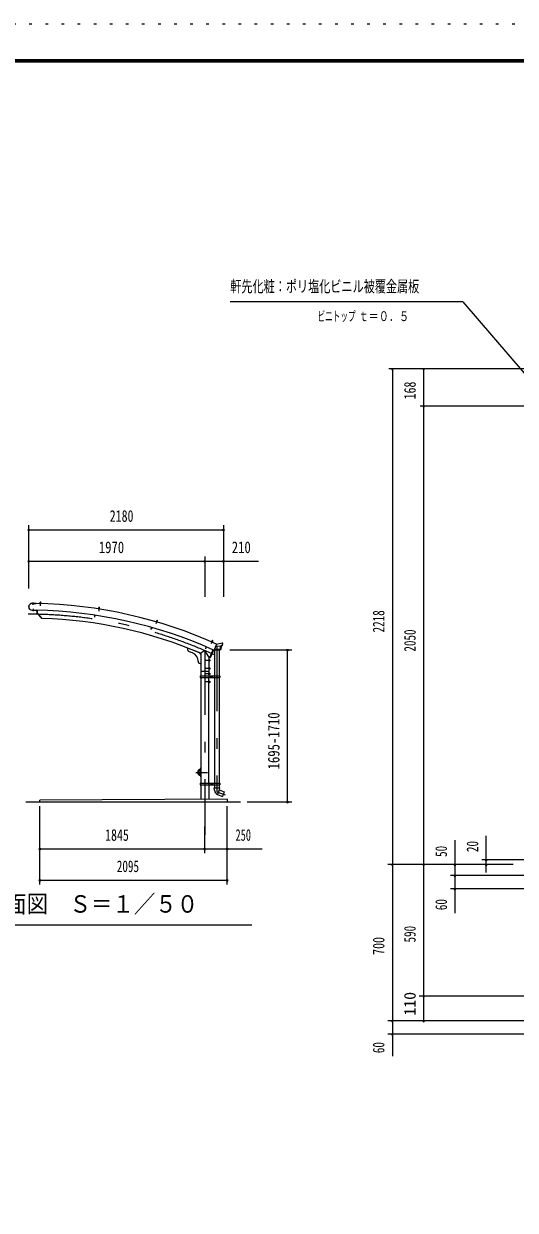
# Model space of a CAD drawing. Units: millimetres, scale not verified. Extents: x -25848 to 25858, y -10500 to 10500.
# Drawn here: x 10136 to 15634, y -2775 to 10500 of the extents above; entities that cross this region are included whole.
import ezdxf
from ezdxf.enums import TextEntityAlignment as Align

# ---------------------------------------------------------------- set-up
doc = ezdxf.new("R2010")
doc.units = ezdxf.units.MM
doc.header["$LTSCALE"] = 60
doc.linetypes.add('USER3', pattern=[24, 12, -5, 2, -5])
doc.linetypes.add('USER4', pattern=[3, 0.5, -2.5])
for name, color, linetype, lineweight in [('0-2_1-05BOLD', 7, 'Continuous', 18), ('0-3_1-25CENTER', 3, 'USER3', 18), ('0-4_1-45THIN', 4, 'Continuous', 18), ('0-5_1-55DIM', 3, 'Continuous', 18), ('0-A_2-52DIM', 3, 'Continuous', 18), ('0-C_F-F', 5, 'Continuous', 18), ('0-D_F-E_J_ADD', 5, 'USER4', 18)]:
    doc.layers.add(name, color=color, linetype=linetype, lineweight=lineweight)
doc.styles.add('ＭＳ ゴシック', font='')
doc.styles.get('ＭＳ ゴシック').set_extended_font_data('MS Gothic')

msp = doc.modelspace()

# ---------------------------------------------------------------- linework, layer by layer
at = {"layer": '0-2_1-05BOLD'}
for p, q in [((10229.77, 4014.24), (10276.46, 4013.3)), ((10276.47, 4013.8), (10229.78, 4014.74)), ((10276.47, 4013.8), (10276.45, 4012.7)), ((10315.28, 4014.95), (10327.77, 4014.62)), ((10315.71, 4013.44), (10315.67, 4011.84)), ((10316.76, 4019.91), (10326.55, 4019.65)), ((10318.76, 4019.36), (10318.64, 4014.86)), ((10318.66, 4019.86), (10318.88, 4028.01)), ((10324.87, 4027.85), (10318.88, 4028.01)), ((10324.53, 4019.2), (10324.41, 4014.71)), ((10324.66, 4019.7), (10324.87, 4027.85)), ((10326.55, 4019.65), (10327.41, 4019.12)), ((10327.25, 4013.13), (10327.21, 4011.53)), ((10327.41, 4019.12), (10327.29, 4014.63)), ((10327.77, 4014.62), (10327.73, 4013.12)), ((10228.25, 3938.15), (10274.94, 3937.22)), ((10228.26, 3938.65), (10274.95, 3937.72)), ((10274.95, 3937.71), (10274.94, 3937.22)), ((10281.75, 3937.58), (10281.12, 3906.26)), ((10337.47, 3847.62), (10281.12, 3906.26)), ((10284.95, 3937.52), (10284.35, 3907.53)), ((10342.6, 3846.89), (10284.35, 3907.53)), ((10339.77, 3849.84), (10337.47, 3847.62)), ((10929.02, 3883.22), (10925.76, 3861.46)), ((10925.76, 3861.46), (10928.92, 3860.99)), ((10932.19, 3882.74), (10928.92, 3860.99)), ((10972.21, 3955.64), (10971.98, 3954.16)), ((10971.98, 3954.16), (10984.33, 3952.22)), ((10972.45, 3954.08), (10972.2, 3952.5)), ((10972.2, 3952.5), (10983.61, 3950.71)), ((10972.21, 3955.64), (10984.56, 3953.7)), ((10973.38, 3960), (10972.68, 3955.56)), ((10974.32, 3960.37), (10973.38, 3960)), ((10976.23, 3959.56), (10975.53, 3955.12)), ((10976.2, 3960.07), (10977.46, 3968.12)), ((10983.39, 3967.19), (10977.46, 3968.12)), ((10981.94, 3958.66), (10981.24, 3954.22)), ((10982.12, 3959.14), (10983.39, 3967.19)), ((10983.86, 3952.29), (10983.61, 3950.71)), ((10984.56, 3953.7), (10984.33, 3952.22)), ((11563.94, 3746.13), (11557.91, 3724.98)), ((11557.91, 3724.98), (11560.99, 3724.1)), ((11567.02, 3745.26), (11560.99, 3724.1)), ((11616.08, 3812.4), (11615.66, 3810.96)), ((11615.66, 3810.96), (11627.65, 3807.45)), ((11616.12, 3810.83), (11615.66, 3809.29)), ((11615.66, 3809.29), (11626.75, 3806.05)), ((11618.78, 3816.82), (11628.18, 3814.07)), ((11620.57, 3815.77), (11619.31, 3811.46)), ((11620.6, 3816.29), (11622.89, 3824.11)), ((11624.13, 3824.79), (11622.89, 3824.11)), ((11628.65, 3822.43), (11622.89, 3824.11)), ((11627.97, 3823.67), (11624.13, 3824.79)), ((11626.11, 3814.15), (11624.85, 3809.84)), ((11626.36, 3814.6), (11628.65, 3822.43)), ((11627.2, 3807.59), (11626.75, 3806.05)), ((11628.88, 3813.34), (11627.62, 3809.03)), ((11628.65, 3822.43), (11627.97, 3823.67)), ((11628.18, 3814.07), (11628.88, 3813.34)), ((12236.04, 3586.06), (12235.4, 3584.59)), ((12235.4, 3584.59), (12245.97, 3579.95)), ((12236.2, 3587.62), (12235.6, 3586.25)), ((12235.6, 3586.25), (12247.05, 3581.23)), ((12236.2, 3587.62), (12247.65, 3582.6)), ((12238.45, 3591.55), (12236.64, 3587.43)), ((12239.45, 3591.66), (12238.45, 3591.55)), ((12241.09, 3590.39), (12239.28, 3586.27)), ((12241.19, 3590.89), (12244.46, 3598.36)), ((12245.78, 3598.87), (12244.46, 3598.36)), ((12249.96, 3595.95), (12244.46, 3598.36)), ((12246.38, 3588.07), (12244.57, 3583.95)), ((12249.44, 3597.26), (12245.78, 3598.87)), ((12246.68, 3588.48), (12249.96, 3595.95)), ((12249.96, 3595.95), (12249.44, 3597.26)), ((11966.17, 3517.89), (12116.17, 3457.25)), ((11966.17, 3517.89), (11966.17, 3499.02)), ((11978.67, 3480.48), (12023.65, 3462.29)), ((12160.72, 3486.67), (12116.17, 3457.25)), ((12116.17, 3457.25), (12116.17, 3202.67)), ((12205.27, 3418.49), (12160.72, 3486.67)), ((12175.98, 3528.6), (12167.28, 3508.39)), ((12167.28, 3508.39), (12170.22, 3507.13)), ((12178.92, 3527.34), (12170.22, 3507.13)), ((12258.3, 3490.79), (12224.29, 3411.8)), ((12246.61, 3581.42), (12245.97, 3579.95)), ((12247.65, 3582.6), (12247.05, 3581.23)), ((12251.74, 3495.79), (12257.25, 3493.42)), ((12258.79, 3495.59), (12262.93, 3492.37)), ((12261.39, 3496.48), (12263.72, 3494.67)), ((12327.72, 3494.67), (12263.72, 3494.67)), ((12330.53, 3500.67), (12266.87, 3500.67)), ((12268.22, 3492.37), (12268.22, 3202.67)), ((12293.65, 3558.68), (12268.92, 3503.99)), ((12283.84, 3536.97), (12341.93, 3540.95)), ((12323.22, 3492.37), (12323.22, 3202.67)), ((12336.72, 3501.67), (12327.72, 3494.67)), ((12335.82, 3540.53), (12330.53, 3500.67)), ((12341.93, 3540.95), (12336.72, 3501.67)), ((12351.97, 3543.64), (12341.93, 3540.95)), ((12354.05, 3541.81), (12344.01, 3539.13)), ((12354.1, 3559.67), (12351.97, 3543.64)), ((12356.11, 3557.37), (12354.05, 3541.81)), ((12360.72, 3559.67), (12354.1, 3559.67)), ((12363.02, 3557.37), (12356.11, 3557.37)), ((12360.72, 3559.67), (12360.72, 3569.67)), ((12363.02, 3557.37), (12363.02, 3569.67)), ((12086.17, 3369.58), (12086.17, 3362.86)), ((12098.67, 3344.32), (12116.17, 3337.25)), ((12205.27, 3418.49), (12205.27, 3202.67)), ((12207.27, 3387.17), (12205.27, 3387.17)), ((12207.27, 3366.17), (12205.27, 3366.17)), ((12207.27, 3387.17), (12207.27, 3366.17)), ((12213.36, 3386.49), (12207.27, 3386.49)), ((12213.36, 3381.58), (12207.27, 3381.58)), ((12213.36, 3371.76), (12207.27, 3371.76)), ((12213.36, 3366.86), (12207.27, 3366.86)), ((12214.27, 3384.92), (12213.36, 3386.49)), ((12108.47, 3202.67), (12330.92, 3202.67)), ((12108.47, 3194.67), (12114.57, 3194.67)), ((12114.57, 3202.67), (12114.57, 3186.67)), ((12116.17, 3256.67), (12205.27, 3256.67)), ((12116.17, 3186.67), (12116.17, 2002.67)), ((12207.27, 3297.17), (12205.27, 3297.17)), ((12207.27, 3216.17), (12205.27, 3216.17)), ((12205.27, 2002.67), (12205.27, 3186.67)), ((12206.87, 3202.67), (12206.87, 3186.67)), ((12213.36, 3291.58), (12207.27, 3291.58)), ((12213.36, 3281.76), (12207.27, 3281.76)), ((12213.36, 3276.86), (12207.27, 3276.86)), ((12213.36, 3236.49), (12207.27, 3236.49)), ((12213.36, 3231.58), (12207.27, 3231.58)), ((12213.36, 3221.76), (12207.27, 3221.76)), ((12213.36, 3216.85), (12207.27, 3216.85)), ((12214.27, 3278.42), (12213.36, 3276.86)), ((12214.27, 3234.92), (12213.36, 3236.49)), ((12214.27, 3218.42), (12213.36, 3216.85)), ((12214.27, 3294.92), (12214.27, 3278.42)), ((12214.27, 3218.42), (12214.27, 3234.92)), ((12231.74, 3197.56), (12236.74, 3200.44)), ((12236.74, 3200.44), (12241.74, 3197.56)), ((12236.74, 3188.9), (12241.74, 3191.78)), ((12241.74, 3197.56), (12241.74, 3191.78)), ((12266.62, 3202.67), (12266.62, 3186.67)), ((12268.22, 3186.67), (12268.22, 2002.67)), ((12323.22, 3186.67), (12323.22, 2002.67)), ((12324.82, 3202.67), (12324.82, 3186.67)), ((12324.82, 3194.67), (12330.92, 3194.67)), ((12330.92, 3202.67), (12330.92, 3186.67)), ((12207.27, 3126.17), (12205.27, 3126.17)), ((12213.36, 3146.49), (12207.27, 3146.49)), ((12213.36, 3141.58), (12207.27, 3141.58)), ((12213.36, 3131.76), (12207.27, 3131.76)), ((12214.27, 3144.92), (12213.36, 3146.49)), ((12214.27, 3128.42), (12214.27, 3144.92)), ((12112.72, 2157.67), (12116.17, 2157.67)), ((12108.47, 2002.67), (12108.47, 1986.67)), ((12108.47, 1994.67), (12114.57, 1994.67)), ((12112.72, 2091.67), (12116.17, 2091.67)), ((12114.57, 2002.67), (12114.57, 1986.67)), ((12206.87, 2002.67), (12206.87, 1986.67)), ((12231.74, 1997.56), (12231.74, 1991.78)), ((12231.74, 1991.78), (12236.74, 1988.9)), ((12236.74, 1988.9), (12241.74, 1991.78)), ((12241.74, 1997.56), (12241.74, 1991.78)), ((12266.62, 2002.67), (12266.62, 1986.67)), ((12324.82, 2002.67), (12324.82, 1986.67)), ((12324.82, 1994.67), (12330.92, 1994.67)), ((12108.47, 1986.67), (12330.92, 1986.67)), ((12116.17, 1986.67), (12116.17, 1823.27)), ((12205.27, 1986.67), (12205.27, 1823.69)), ((12266.72, 1949.76), (12324.72, 1949.76)), ((12268.48, 1923.97), (12266.72, 1949.76)), ((12268.22, 1986.67), (12268.22, 1949.76)), ((12323.22, 1927.76), (12304.41, 1876.08)), ((12304.69, 1875.98), (12360.79, 1855.56)), ((12323.22, 1986.67), (12323.22, 1949.76)), ((12324.72, 1949.76), (12323.22, 1927.76)), ((10160.72, 1794.67), (12560.71, 1794.67)), ((12410.72, 1824.67), (10315.72, 1814.67)), ((10315.72, 1794.67), (10315.72, 1814.67)), ((12410.72, 1824.67), (12410.72, 1794.67))]:
    msp.add_line(p, q, dxfattribs=at)
for points in [[(10315.28, 4014.95), (10315.23, 4013.45), (10327.73, 4013.12)], [(10316.76, 4019.91), (10315.87, 4019.43), (10315.75, 4014.94)], [(10324.87, 4027.85), (10323.9, 4028.87), (10319.9, 4028.98), (10318.88, 4028.01)], [(10974.32, 3960.37), (10984, 3958.85), (10984.78, 3958.21), (10984.09, 3953.77)], [(10983.39, 3967.19), (10982.55, 3968.34), (10978.6, 3968.96), (10977.46, 3968.12)], [(11616.08, 3812.4), (11628.08, 3808.89), (11627.65, 3807.45)], [(11618.78, 3816.82), (11617.8, 3816.58), (11616.54, 3812.27)], [(12239.45, 3591.66), (12248.42, 3587.72), (12249.02, 3586.91), (12247.21, 3582.79)], [(12251.74, 3495.79), (12216.16, 3413.12), (12221.67, 3410.75)], [(12344.01, 3539.13), (12338.87, 3500.44), (12328.51, 3492.37), (12262.93, 3492.37)], [(12363.02, 3569.67), (12354.12, 3569.67), (12291.84, 3554.67)], [(12214.27, 3384.92), (12214.27, 3368.42), (12213.36, 3366.86)], [(12108.47, 3202.67), (12108.47, 3186.67), (12330.92, 3186.67)], [(12207.27, 3297.17), (12207.27, 3276.17), (12205.27, 3276.17)], [(12207.27, 3216.17), (12207.27, 3237.17), (12205.27, 3237.17)], [(12214.27, 3294.92), (12213.36, 3296.49), (12207.27, 3296.49)], [(12231.74, 3197.56), (12231.74, 3191.78), (12236.74, 3188.9)], [(12207.27, 3126.17), (12207.27, 3147.17), (12205.27, 3147.17)], [(12214.27, 3128.42), (12213.36, 3126.86), (12207.27, 3126.86)], [(12108.47, 2002.67), (12330.92, 2002.67), (12330.92, 1986.67)], [(12231.74, 1997.56), (12236.74, 2000.44), (12241.74, 1997.56)], [(12323.22, 1927.76), (12379.6, 1907.24), (12360.79, 1855.56)]]:
    msp.add_lwpolyline(points, dxfattribs=at)
for centre, radius in [((12236.74, 3194.67), 6.25), ((12236.74, 3194.67), 4.9), ((12236.74, 1994.67), 6.25), ((12236.74, 1994.67), 4.9)]:
    msp.add_circle(centre, radius, dxfattribs=at)
for centre, radius, start, end in [((10229.02, 3976.44), 38.3, 88.854, 268.854), ((10229.02, 3976.44), 37.8, 88.854, 268.854), ((10184.06, -1106.02), 5119.55, 65.66528, 88.9659), ((10317.27, 4017.58), 2.32, 49.93085, 88.46228), ((10321.43, 4011.28), 8.51, 68.63316, 108.29361), ((10325.92, 4017.35), 2.32, 88.46228, 127.00851), ((10184.06, -1106.02), 5044.55, 65.80466, 88.96758), ((10974.52, 3957.99), 2.32, 42.54817, 81.07961), ((10977.84, 3951.2), 8.51, 61.25049, 100.91093), ((10983.08, 3956.65), 2.32, 81.07961, 119.62584), ((10184.06, -1106.02), 4955.45, 67.05199, 88.16658), ((11618.67, 3814.44), 2.32, 35.1655, 73.69695), ((11621.09, 3807.28), 8.51, 53.86781, 93.52827), ((11626.99, 3812.01), 2.32, 73.69695, 112.24318), ((12239.04, 3589.31), 2.32, 27.78282, 66.31427), ((12240.52, 3581.9), 8.51, 46.48515, 86.1456), ((12246.97, 3585.83), 2.32, 66.31427, 104.8605), ((11986.17, 3499.02), 20, 180, 247.98738), ((11986.17, 3369.58), 100, 0, 67.98738), ((12116.17, 3457.25), 10, 157.98738, 270), ((12255.25, 3510.17), 15, 245.66849, 335.66833), ((12256.46, 3491.58), 2, 336.71333, 66.71333), ((12106.17, 3362.86), 20, 180, 247.98738), ((10184.06, -1106.02), 4955.45, 65.78831, 65.92853), ((12210.48, 3384.03), 3.78, 319.57169, 0), ((12210.48, 3369.31), 3.78, 0, 40.43115), ((12200.49, 3376.67), 13.78, 339.1357, 20.8643), ((12222.46, 3412.59), 2, 246.71333, 336.71333), ((12210.48, 3294.03), 3.78, 319.57169, 0), ((12210.48, 3279.31), 3.78, 0, 40.43115), ((12210.48, 3234.03), 3.78, 319.56883, 0), ((12210.48, 3219.31), 3.78, 0, 40.4283), ((12200.49, 3286.67), 13.78, 339.1357, 20.8643), ((12200.49, 3226.67), 13.78, 339.13568, 20.86429), ((12210.48, 3144.03), 3.78, 319.56883, 0), ((12210.48, 3129.31), 3.78, 0, 40.4283), ((12200.49, 3136.67), 13.78, 339.13568, 20.86429), ((12112.72, 2124.67), 33, 90, 270), ((12112.72, 2124.67), 22.5, 81.18303, 278.81697), ((12111.57, 2124.67), 21.35, 77.56236, 282.43764), ((12111.57, 2124.67), 19.05, 76.03204, 283.96796), ((12323.35, 1927.72), 55, 183.90576, 250.16731)]:
    msp.add_arc(centre, radius, start, end, dxfattribs=at)
at = {"layer": '0-3_1-25CENTER'}
for p, q in [((10238.65, 4023.16), (10238.15, 3998.17)), ((10321.98, 4031.68), (10320.81, 3988.17)), ((10244.77, 3929.22), (10245.28, 3954.22)), ((10981, 3971.36), (10974.26, 3928.37)), ((11626.82, 3826.87), (11614.6, 3785.09)), ((12248.71, 3600.59), (12231.23, 3560.73)), ((12160.72, 3486.67), (12160.72, 1425.98)), ((12295.72, 3527.89), (12295.72, 1908.51)), ((12224.27, 3376.67), (12167.27, 3376.67)), ((12224.27, 3286.67), (12167.27, 3286.67)), ((12224.27, 3226.67), (12167.27, 3226.67)), ((12224.24, 3194.67), (12249.24, 3194.67)), ((12236.74, 3207.17), (12236.74, 3182.17)), ((12224.27, 3136.67), (12167.27, 3136.67)), ((12062.72, 2124.67), (12192.72, 2124.67)), ((12112.72, 2174.67), (12112.72, 2074.67)), ((12224.24, 1994.67), (12249.24, 1994.67)), ((12236.74, 2007.17), (12236.74, 1982.17)), ((12295.72, 1908.51), (12388.99, 1874.56))]:
    msp.add_line(p, q, dxfattribs=at)
msp.add_arc((10184.06, -1106.02), 5000, 65.24121, 90, dxfattribs=at)
at = {"layer": '0-4_1-45THIN'}
for p, q in [((10319.46, 4019.84), (10319.7, 4028.79)), ((10323.86, 4019.72), (10324.1, 4028.67)), ((10976.99, 3959.95), (10978.38, 3968.79)), ((10981.33, 3959.27), (10982.72, 3968.11)), ((11621.37, 3816.07), (11623.88, 3824.65)), ((11625.59, 3814.83), (11628.11, 3823.42)), ((12241.92, 3590.57), (12245.52, 3598.77)), ((12245.95, 3588.81), (12249.54, 3597))]:
    msp.add_line(p, q, dxfattribs=at)
at = {"layer": '0-5_1-55DIM'}
for p, q in [((10200.72, 4838.67), (10180.72, 4838.67)), ((10190.72, 4888.67), (10190.72, 4181.84)), ((10190.72, 4838.67), (12370.72, 4838.67)), ((12380.72, 4838.67), (12360.72, 4838.67)), ((12370.72, 4888.67), (12370.72, 4088.67)), ((12160.72, 4538.67), (12160.72, 4088.67)), ((10200.72, 4488.67), (10180.72, 4488.67)), ((10190.72, 4488.67), (12160.72, 4488.67)), ((12170.72, 4488.67), (12150.72, 4488.67)), ((12160.72, 4488.67), (12370.72, 4488.67)), ((12380.72, 4488.67), (12360.72, 4488.67)), ((12370.72, 4488.67), (12763.22, 4488.67)), ((12439.64, 3494.67), (13135.71, 3494.67)), ((13095.71, 3494.67), (13075.71, 3494.67)), ((13085.71, 1794.67), (13085.71, 3494.67)), ((10315.72, 869.67), (10315.72, 1744.67)), ((12410.72, 869.67), (12410.72, 1744.67)), ((12635.71, 1794.67), (13135.71, 1794.67)), ((13095.71, 1794.67), (13075.71, 1794.67)), ((12160.72, 1219.67), (12160.72, 1519.67)), ((10325.72, 1269.67), (10305.72, 1269.67)), ((10315.72, 1269.67), (12160.72, 1269.67)), ((12170.72, 1269.67), (12150.72, 1269.67)), ((12160.72, 1269.67), (12410.72, 1269.67)), ((12420.72, 1269.67), (12400.72, 1269.67)), ((12410.72, 1269.67), (12803.22, 1269.67)), ((10325.72, 919.67), (10305.72, 919.67)), ((10315.72, 919.67), (12410.72, 919.67)), ((12420.72, 919.67), (12400.72, 919.67)), ((9688.22, 419.67), (12688.22, 419.67))]:
    msp.add_line(p, q, dxfattribs=at)
for centre in [(10190.72, 4838.67), (12370.72, 4838.67), (10190.72, 4488.67), (12160.72, 4488.67), (12370.72, 4488.67), (13085.71, 3494.67), (13085.71, 1794.67), (10315.72, 1269.67), (12160.72, 1269.67), (12410.72, 1269.67), (10315.72, 919.67), (12410.72, 919.67)]:
    msp.add_arc(centre, 10, 180, 0, dxfattribs=at)
at = {"layer": '0-A_2-52DIM'}
for p, q in [((15046.65, 7389.93), (12446.65, 7389.93)), ((15046.65, 7389.93), (15734.78, 6592.25)), ((15792.39, 6639.93), (14221.64, 6639.93)), ((14269.15, 6639.93), (14249.15, 6639.93)), ((14259.15, 6639.93), (14259.15, -1050.07)), ((14619.15, 6639.93), (14599.15, 6639.93)), ((14609.15, 6639.93), (14609.15, -655.07)), ((16040.02, 6219.93), (14571.65, 6219.93)), ((14619.15, 6219.93), (14599.15, 6219.93)), ((14959.14, 1364.93), (14959.14, 549.93)), ((15309.15, 1002.83), (15309.15, 1414.93)), ((15609.15, 1094.93), (14209.15, 1094.93)), ((14269.15, 1094.93), (14249.15, 1094.93)), ((14619.15, 1094.93), (14599.15, 1094.93)), ((14969.15, 1094.93), (14949.15, 1094.93)), ((15984.15, 1144.93), (15259.15, 1144.93)), ((15319.15, 1144.93), (15299.15, 1144.93)), ((15319.15, 1094.93), (15299.15, 1094.93)), ((15984.15, 969.93), (14909.15, 969.93)), ((14969.15, 969.93), (14949.15, 969.93)), ((15984.15, 819.93), (14909.15, 819.93)), ((14969.15, 819.93), (14949.15, 819.93)), ((20485.27, -380.07), (14559.15, -380.07)), ((14619.15, -380.07), (14599.15, -380.07)), ((19221.65, -655.07), (14209.14, -655.07)), ((14269.15, -655.07), (14249.15, -655.07)), ((14619.15, -655.07), (14599.15, -655.07)), ((19221.65, -805.07), (14209.14, -805.07)), ((14269.15, -805.07), (14249.15, -805.07))]:
    msp.add_line(p, q, dxfattribs=at)
for centre in [(14259.15, 6639.93), (14609.15, 6639.93), (14609.15, 6219.93), (14259.15, 1094.93), (14609.15, 1094.93), (14959.15, 1094.93), (15309.15, 1144.93), (15309.15, 1094.93), (14959.15, 969.93), (14959.15, 819.93), (14609.15, -380.07), (14259.15, -655.07), (14609.15, -655.07), (14259.15, -805.07)]:
    msp.add_arc(centre, 10, 180, 0, dxfattribs=at)
at = {"layer": '0-C_F-F'}
for p, q in [((-3341.94, 10100), (25358.06, 10100)), ((-3339.44, 10097.5), (25355.56, 10097.5)), ((-3336.94, 10095), (25353.06, 10095)), ((-3334.44, 10092.5), (25350.56, 10092.5)), ((-3331.94, 10090), (25348.06, 10090)), ((-3329.44, 10087.5), (25345.56, 10087.5)), ((-3326.94, 10085), (25343.06, 10085)), ((-3324.44, 10082.5), (25340.56, 10082.5)), ((-3321.94, 10080), (25338.06, 10080)), ((-3319.44, 10077.5), (25335.56, 10077.5)), ((-3316.94, 10075), (25333.06, 10075))]:
    msp.add_line(p, q, dxfattribs=at)
at = {"layer": '0-D_F-E_J_ADD'}
msp.add_lwpolyline([(-3841.94, -10500), (-3841.94, 10500), (25858.06, 10500)], dxfattribs=at)

# ---------------------------------------------------------------- texts
at = {"layer": '0-5_1-55DIM', "color": 7, "style": 'ＭＳ ゴシック'}
for s, height, width, p in [('2180', 130.2, 0.75, (11097.69, 4888.67)), ('1970', 130.2, 0.8, (10975.53, 4538.67)), ('210', 130.2, 0.8, (12463.06, 4538.67)), ('1845', 130.2, 0.75, (11045.99, 1319.67)), ('250', 130.2, 0.65, (12505.13, 1319.67)), ('2095', 130.2, 0.7, (11177.21, 969.67)), ('側面図\u3000Ｓ＝１／５０', 195.4, 0.9, (9688.22, 496.31))]:
    msp.add_text(s, height=height, dxfattribs=dict(at, width=width)).set_placement(p, align=Align.BOTTOM_LEFT)
at = {"layer": '0-5_1-55DIM', "color": 7, "style": 'ＭＳ ゴシック', "width": 0.8}
msp.add_text('1695-1710', height=130.2, rotation=90, dxfattribs=at).set_placement((13035.71, 2157.9), align=Align.BOTTOM_LEFT)
at = {"layer": '0-A_2-52DIM', "color": 7, "style": 'ＭＳ ゴシック'}
for s, height, width, p in [('軒先化粧：ポリ塩化ビニル被覆金属板', 130.2, 0.7, (12446.65, 7457.7)), ('ビニトップ ', 110.7, 0.55, (13421.65, 7139.93)), ('ｔ＝０．５', 110.7, 0.75, (13880.92, 7139.93))]:
    msp.add_text(s, height=height, dxfattribs=dict(at, width=width)).set_placement(p, align=Align.BOTTOM_LEFT)
for s, width, p in [('168', 0.75, (14559.15, 6297.07)), ('2218', 0.7, (14209.15, 3690.01)), ('2050', 0.7, (14559.15, 3475.27)), ('20', 0.7, (15259.15, 1232.61)), ('50', 0.7, (14909.15, 1178.21)), ('60', 0.7, (14909.15, 582.81)), ('590', 0.7, (14559.15, 221.05)), ('700', 0.75, (14209.15, 82.93)), ('60', 0.7, (14209.15, -1017.19))]:
    msp.add_text(s, height=130.2, rotation=90, dxfattribs=dict(at, width=width)).set_placement(p, align=Align.BOTTOM_LEFT)
msp.add_text('110', height=130.2, rotation=90, dxfattribs=at).set_placement((14559.15, -597.38), align=Align.BOTTOM_LEFT)

doc.saveas('drawing.dxf')
